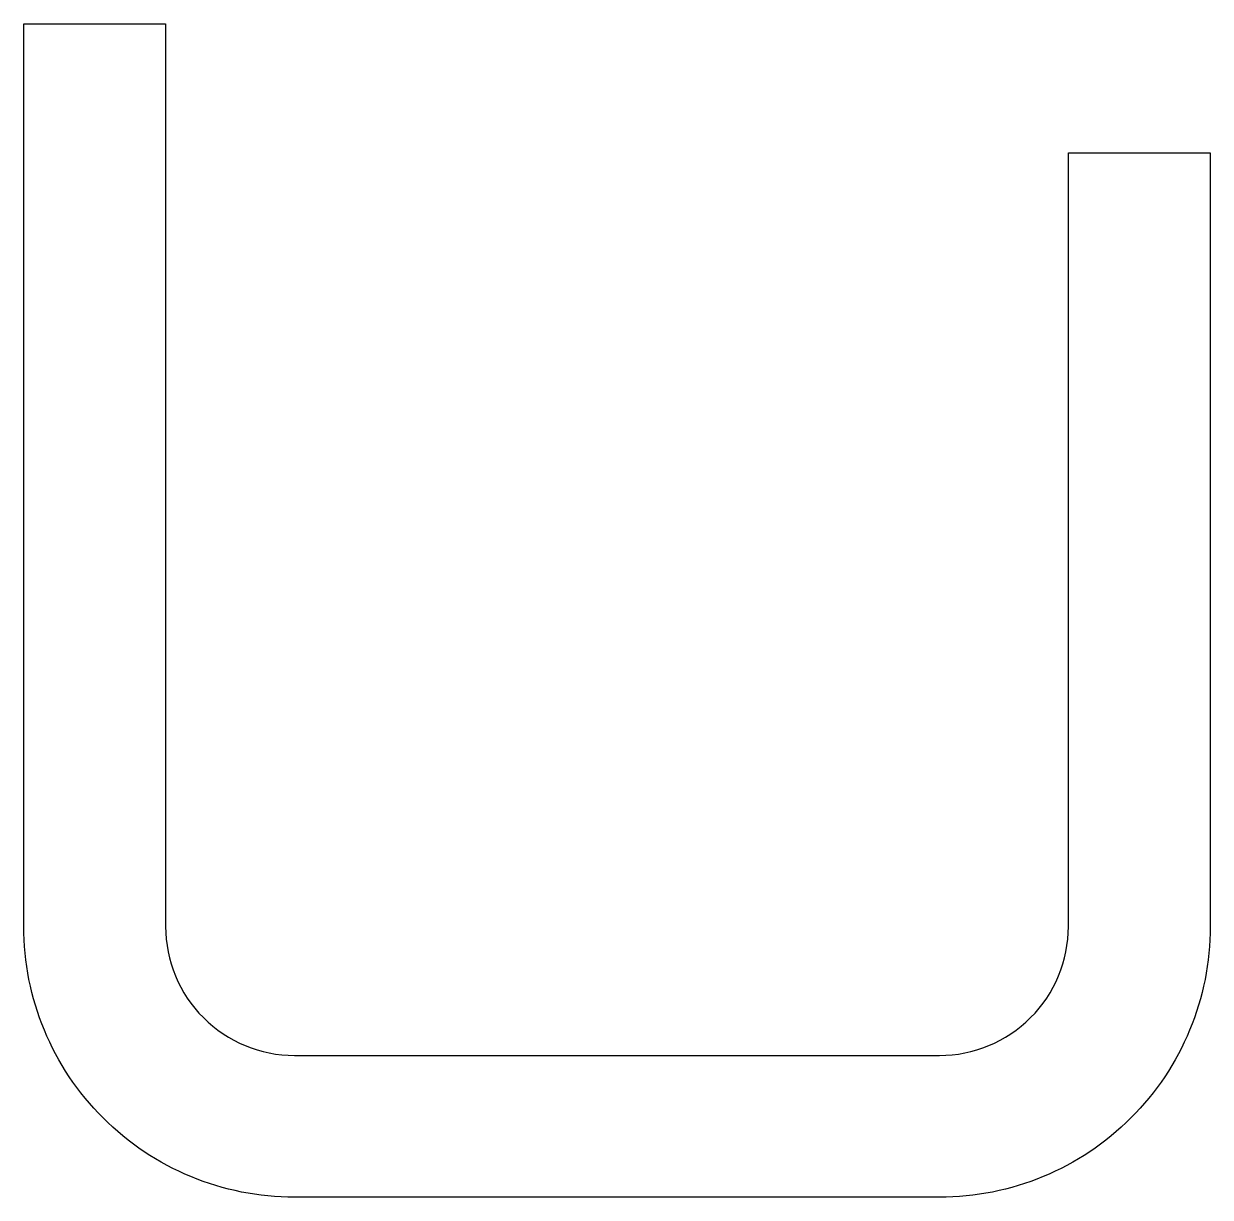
# Model space of a CAD drawing. Extents: x 393.18 to 402.38, y -46.88 to -37.78.
import ezdxf

# ---------------------------------------------------------------- set-up
doc = ezdxf.new("R2010")
doc.units = 0
doc.layers.add('ANA', color=220, linetype='CONTINUOUS')

msp = doc.modelspace()

# ---------------------------------------------------------------- linework, layer by layer
at = {"layer": 'ANA', "color": 0}
msp.add_lwpolyline([(401.2772, -38.7816), (402.3772, -38.7816), (402.3772, -44.7816, -0.414214), (400.2772, -46.8816), (395.2772, -46.8816, -0.414214), (393.1772, -44.7816), (393.1772, -37.7816), (394.2772, -37.7816), (394.2772, -44.7816, 0.414214), (395.2772, -45.7816), (400.2772, -45.7816, 0.414214), (401.2772, -44.7816)], format="xyb", close=True, dxfattribs=at)

doc.saveas('drawing.dxf')
